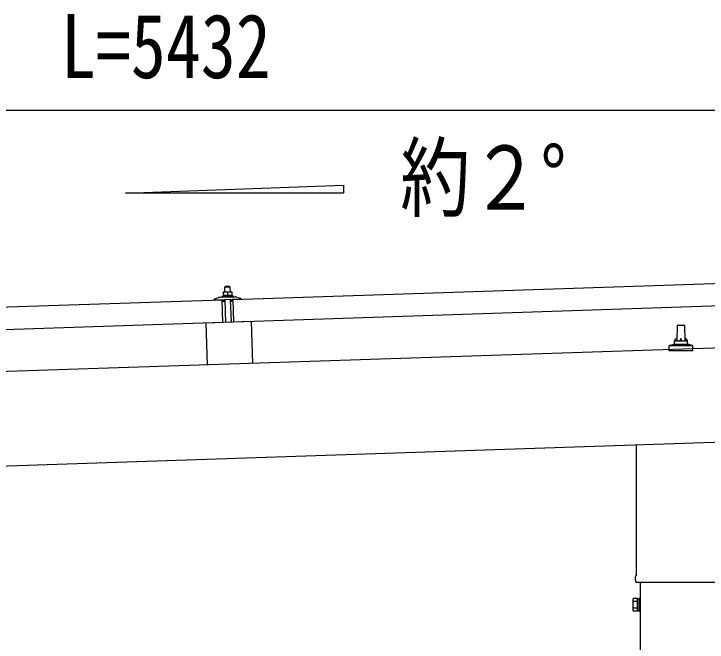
# Model space of a CAD drawing. Units: millimetres, scale not verified. Extents: x -12615 to 12615, y -8910 to 8910.
# Drawn here: x 464 to 1532, y -2683 to -1716 of the extents above; entities that cross this region are included whole.
import ezdxf
from ezdxf.enums import TextEntityAlignment as Align

# ---------------------------------------------------------------- set-up
doc = ezdxf.new("R2010")
doc.units = ezdxf.units.MM
doc.header["$LTSCALE"] = 40
for name, color, linetype in [('0-4_YKK_13', 4, 'Continuous'), ('0-5_YKK_A1', 4, 'Continuous'), ('0-6_YKK_D', 6, 'Continuous')]:
    doc.layers.add(name, color=color, linetype=linetype)
doc.styles.add('ＭＳ ゴシック', font='')
doc.styles.get('ＭＳ ゴシック').set_extended_font_data('MS Gothic')

msp = doc.modelspace()

# ---------------------------------------------------------------- linework, layer by layer
at = {"layer": '0-4_YKK_13'}
for p, q in [((802.12, -2155.75), (1935.49, -2117.97)), ((790, -2144.58), (786.75, -2144.69)), ((786.75, -2144.69), (786.75, -2144.69)), ((786.75, -2144.69), (786.75, -2144.69)), ((786.75, -2144.69), (786.75, -2144.69)), ((786.75, -2144.7), (786.75, -2144.69)), ((786.75, -2144.7), (786.75, -2144.7)), ((786.75, -2144.7), (786.75, -2144.7)), ((786.75, -2144.7), (786.75, -2144.7)), ((786.75, -2144.7), (786.75, -2144.7)), ((786.75, -2144.7), (786.75, -2144.7)), ((786.75, -2144.7), (786.75, -2144.7)), ((786.75, -2144.71), (786.75, -2144.7)), ((786.75, -2144.71), (786.75, -2144.71)), ((786.75, -2144.71), (786.75, -2144.71)), ((786.75, -2144.72), (786.75, -2144.71)), ((786.75, -2144.73), (786.75, -2144.72)), ((786.75, -2144.74), (786.75, -2144.73)), ((786.75, -2144.75), (786.75, -2144.74)), ((786.76, -2144.76), (786.75, -2144.75)), ((786.76, -2144.77), (786.76, -2144.76)), ((786.76, -2144.79), (786.76, -2144.77)), ((786.76, -2144.81), (786.76, -2144.79)), ((786.76, -2144.82), (786.76, -2144.81)), ((786.76, -2144.84), (786.76, -2144.82)), ((786.76, -2144.86), (786.76, -2144.84)), ((786.76, -2144.88), (786.76, -2144.86)), ((786.76, -2144.91), (786.76, -2144.88)), ((786.76, -2144.93), (786.76, -2144.91)), ((786.76, -2144.95), (786.76, -2144.93)), ((786.76, -2144.97), (786.76, -2144.95)), ((786.76, -2145), (786.76, -2144.97)), ((786.76, -2145.02), (786.76, -2145)), ((786.76, -2145.05), (786.76, -2145.02)), ((786.77, -2145.07), (786.76, -2145.05)), ((786.77, -2145.09), (786.77, -2145.07)), ((786.77, -2145.11), (786.77, -2145.09)), ((786.77, -2145.13), (786.77, -2145.11)), ((786.77, -2145.15), (786.77, -2145.13)), ((786.77, -2145.16), (786.77, -2145.15)), ((786.77, -2145.18), (786.77, -2145.16)), ((786.77, -2145.19), (786.77, -2145.18)), ((786.77, -2145.21), (786.77, -2145.19)), ((787.02, -2145.19), (786.77, -2145.27)), ((786.77, -2145.27), (786.77, -2145.21)), ((786.77, -2145.27), (786.94, -2150.27)), ((787.07, -2145.17), (787.02, -2145.19)), ((787.13, -2145.15), (787.07, -2145.17)), ((787.19, -2145.13), (787.13, -2145.15)), ((787.26, -2145.11), (787.19, -2145.13)), ((787.33, -2145.08), (787.26, -2145.11)), ((787.4, -2145.06), (787.33, -2145.08)), ((787.48, -2145.03), (787.4, -2145.06)), ((787.57, -2145), (787.48, -2145.03)), ((787.66, -2144.97), (787.57, -2145)), ((787.76, -2144.94), (787.66, -2144.97)), ((787.85, -2144.91), (787.76, -2144.94)), ((787.95, -2144.87), (787.85, -2144.91)), ((788.06, -2144.85), (787.95, -2144.87)), ((788.16, -2144.82), (788.06, -2144.85)), ((788.26, -2144.79), (788.16, -2144.82)), ((788.36, -2144.77), (788.26, -2144.79)), ((788.47, -2144.75), (788.36, -2144.77)), ((788.58, -2144.73), (788.47, -2144.75)), ((788.68, -2144.71), (788.58, -2144.73)), ((788.79, -2144.69), (788.68, -2144.71)), ((788.9, -2144.67), (788.79, -2144.69)), ((789, -2144.66), (788.9, -2144.67)), ((789.95, -2135.58), (788.98, -2136.61)), ((788.98, -2136.61), (796.98, -2136.34)), ((789.25, -2144.61), (788.98, -2136.61)), ((789.1, -2144.65), (789, -2144.66)), ((789.19, -2144.64), (789.1, -2144.65)), ((789.28, -2144.63), (789.19, -2144.64)), ((789.36, -2144.62), (789.28, -2144.63)), ((789.43, -2144.61), (789.36, -2144.62)), ((789.51, -2144.6), (789.43, -2144.61)), ((789.57, -2144.6), (789.51, -2144.6)), ((789.63, -2144.6), (789.57, -2144.6)), ((789.69, -2144.59), (789.63, -2144.6)), ((789.74, -2144.59), (789.69, -2144.59)), ((789.78, -2144.59), (789.74, -2144.59)), ((789.83, -2144.59), (789.78, -2144.59)), ((789.86, -2144.59), (789.83, -2144.59)), ((789.89, -2144.59), (789.86, -2144.59)), ((789.92, -2144.58), (789.89, -2144.59)), ((789.94, -2144.58), (789.92, -2144.58)), ((789.95, -2144.58), (789.94, -2144.58)), ((795.95, -2135.38), (789.95, -2135.58)), ((789.96, -2144.58), (789.95, -2144.58)), ((790, -2144.58), (789.96, -2144.58)), ((796.5, -2144.36), (790, -2144.58)), ((790.28, -2144.59), (790, -2144.58)), ((790.34, -2144.59), (790.28, -2144.59)), ((790.4, -2144.59), (790.34, -2144.59)), ((790.47, -2144.59), (790.4, -2144.59)), ((790.55, -2144.59), (790.47, -2144.59)), ((790.63, -2144.59), (790.55, -2144.59)), ((790.71, -2144.6), (790.63, -2144.59)), ((790.8, -2144.6), (790.71, -2144.6)), ((790.9, -2144.6), (790.8, -2144.6)), ((791, -2144.6), (790.9, -2144.6)), ((791.11, -2144.6), (791, -2144.6)), ((791.22, -2144.61), (791.11, -2144.6)), ((791.33, -2144.61), (791.22, -2144.61)), ((791.44, -2144.62), (791.33, -2144.61)), ((791.55, -2144.64), (791.44, -2144.62)), ((791.66, -2144.65), (791.55, -2144.64)), ((791.77, -2144.67), (791.66, -2144.65)), ((791.87, -2144.69), (791.77, -2144.67)), ((791.98, -2144.71), (791.87, -2144.69)), ((792.09, -2144.73), (791.98, -2144.71)), ((792.2, -2144.76), (792.09, -2144.73)), ((792.3, -2144.79), (792.2, -2144.76)), ((792.4, -2144.82), (792.3, -2144.79)), ((792.5, -2144.84), (792.4, -2144.82)), ((792.58, -2144.87), (792.5, -2144.84)), ((792.67, -2144.89), (792.58, -2144.87)), ((792.75, -2144.91), (792.67, -2144.89)), ((792.82, -2144.93), (792.75, -2144.91)), ((792.88, -2144.95), (792.82, -2144.93)), ((792.95, -2144.97), (792.88, -2144.95)), ((793, -2144.98), (792.95, -2144.97)), ((793.27, -2145.05), (793, -2144.98)), ((793.52, -2144.97), (793.27, -2145.05)), ((793.27, -2145.05), (793.44, -2150.06)), ((793.57, -2144.95), (793.52, -2144.97)), ((793.62, -2144.93), (793.57, -2144.95)), ((793.69, -2144.91), (793.62, -2144.93)), ((793.75, -2144.89), (793.69, -2144.91)), ((793.82, -2144.87), (793.75, -2144.89)), ((793.9, -2144.84), (793.82, -2144.87)), ((793.98, -2144.81), (793.9, -2144.84)), ((794.07, -2144.78), (793.98, -2144.81)), ((794.16, -2144.75), (794.07, -2144.78)), ((794.25, -2144.72), (794.16, -2144.75)), ((794.35, -2144.69), (794.25, -2144.72)), ((794.45, -2144.66), (794.35, -2144.69)), ((794.55, -2144.63), (794.45, -2144.66)), ((794.65, -2144.6), (794.55, -2144.63)), ((794.76, -2144.58), (794.65, -2144.6)), ((794.86, -2144.55), (794.76, -2144.58)), ((794.97, -2144.53), (794.86, -2144.55)), ((795.07, -2144.51), (794.97, -2144.53)), ((795.18, -2144.49), (795.07, -2144.51)), ((795.29, -2144.47), (795.18, -2144.49)), ((795.4, -2144.46), (795.29, -2144.47)), ((795.5, -2144.44), (795.4, -2144.46)), ((795.6, -2144.43), (795.5, -2144.44)), ((795.69, -2144.42), (795.6, -2144.43)), ((795.77, -2144.41), (795.69, -2144.42)), ((795.85, -2144.4), (795.77, -2144.41)), ((795.93, -2144.39), (795.85, -2144.4)), ((796, -2144.39), (795.93, -2144.39)), ((795.95, -2135.38), (796.98, -2136.34)), ((796.07, -2144.38), (796, -2144.39)), ((796.13, -2144.38), (796.07, -2144.38)), ((796.18, -2144.38), (796.13, -2144.38)), ((796.24, -2144.38), (796.18, -2144.38)), ((796.28, -2144.37), (796.24, -2144.38)), ((796.32, -2144.37), (796.28, -2144.37)), ((796.36, -2144.37), (796.32, -2144.37)), ((796.39, -2144.37), (796.36, -2144.37)), ((796.41, -2144.37), (796.39, -2144.37)), ((796.43, -2144.37), (796.41, -2144.37)), ((796.45, -2144.37), (796.43, -2144.37)), ((796.46, -2144.37), (796.45, -2144.37)), ((796.5, -2144.36), (796.46, -2144.37)), ((799.75, -2144.26), (796.5, -2144.36)), ((796.78, -2144.37), (796.5, -2144.36)), ((796.83, -2144.37), (796.78, -2144.37)), ((796.9, -2144.37), (796.83, -2144.37)), ((796.97, -2144.37), (796.9, -2144.37)), ((797.04, -2144.38), (796.97, -2144.37)), ((796.98, -2136.34), (797.25, -2144.34)), ((797.12, -2144.38), (797.04, -2144.38)), ((797.21, -2144.38), (797.12, -2144.38)), ((797.3, -2144.38), (797.21, -2144.38)), ((797.4, -2144.38), (797.3, -2144.38)), ((797.5, -2144.39), (797.4, -2144.38)), ((797.61, -2144.39), (797.5, -2144.39)), ((797.72, -2144.39), (797.61, -2144.39)), ((797.83, -2144.4), (797.72, -2144.39)), ((797.93, -2144.41), (797.83, -2144.4)), ((798.04, -2144.42), (797.93, -2144.41)), ((798.15, -2144.43), (798.04, -2144.42)), ((798.26, -2144.45), (798.15, -2144.43)), ((798.37, -2144.47), (798.26, -2144.45)), ((798.48, -2144.49), (798.37, -2144.47)), ((798.59, -2144.52), (798.48, -2144.49)), ((798.69, -2144.55), (798.59, -2144.52)), ((798.8, -2144.57), (798.69, -2144.55)), ((798.9, -2144.6), (798.8, -2144.57)), ((798.99, -2144.63), (798.9, -2144.6)), ((799.08, -2144.65), (798.99, -2144.63)), ((799.16, -2144.67), (799.08, -2144.65)), ((799.24, -2144.69), (799.16, -2144.67)), ((799.31, -2144.71), (799.24, -2144.69)), ((799.38, -2144.73), (799.31, -2144.71)), ((799.44, -2144.75), (799.38, -2144.73)), ((799.5, -2144.76), (799.44, -2144.75)), ((799.76, -2144.84), (799.5, -2144.76)), ((799.75, -2144.26), (799.75, -2144.27)), ((799.75, -2144.26), (799.75, -2144.26)), ((799.75, -2144.26), (799.75, -2144.26)), ((799.75, -2144.26), (799.75, -2144.26)), ((799.75, -2144.26), (799.75, -2144.26)), ((799.75, -2144.26), (799.75, -2144.26)), ((799.75, -2144.26), (799.75, -2144.26)), ((799.75, -2144.27), (799.75, -2144.28)), ((799.75, -2144.27), (799.75, -2144.27)), ((799.75, -2144.27), (799.75, -2144.27)), ((799.75, -2144.27), (799.75, -2144.27)), ((799.75, -2144.27), (799.75, -2144.27)), ((799.75, -2144.28), (799.75, -2144.29)), ((799.75, -2144.28), (799.75, -2144.28)), ((799.75, -2144.29), (799.75, -2144.3)), ((799.75, -2144.29), (799.75, -2144.29)), ((799.75, -2144.3), (799.75, -2144.31)), ((799.75, -2144.31), (799.75, -2144.33)), ((799.75, -2144.33), (799.75, -2144.34)), ((799.75, -2144.34), (799.75, -2144.36)), ((799.75, -2144.36), (799.75, -2144.37)), ((799.75, -2144.37), (799.75, -2144.39)), ((799.75, -2144.39), (799.75, -2144.41)), ((799.75, -2144.41), (799.75, -2144.43)), ((799.75, -2144.43), (799.75, -2144.45)), ((799.75, -2144.45), (799.75, -2144.47)), ((799.75, -2144.47), (799.75, -2144.49)), ((799.75, -2144.49), (799.75, -2144.52)), ((799.75, -2144.52), (799.75, -2144.54)), ((799.75, -2144.54), (799.76, -2144.56)), ((799.76, -2144.56), (799.76, -2144.59)), ((799.76, -2144.59), (799.76, -2144.61)), ((799.76, -2144.61), (799.76, -2144.63)), ((799.76, -2144.63), (799.76, -2144.66)), ((799.76, -2144.66), (799.76, -2144.68)), ((799.76, -2144.68), (799.76, -2144.7)), ((799.76, -2144.7), (799.76, -2144.71)), ((799.76, -2144.71), (799.76, -2144.73)), ((799.76, -2144.73), (799.76, -2144.75)), ((799.76, -2144.75), (799.76, -2144.76)), ((799.76, -2144.76), (799.76, -2144.77)), ((799.76, -2144.77), (799.76, -2144.84)), ((799.76, -2144.84), (799.93, -2149.84)), ((-348.24, -2194.1), (785.13, -2156.32)), ((773.13, -2156.15), (773.11, -2155.52)), ((773.44, -2155.03), (779.57, -2152.89)), ((786.21, -2156.21), (773.64, -2156.63)), ((782.53, -2152.33), (804.47, -2151.6)), ((784.95, -2150.75), (801.94, -2150.19)), ((785, -2152.25), (801.99, -2151.69)), ((786.3, -2191.3), (785.13, -2156.32)), ((787.13, -2150.23), (786.94, -2150.27)), ((787.17, -2150.22), (787.13, -2150.23)), ((787.21, -2150.2), (787.17, -2150.22)), ((787.26, -2150.19), (787.21, -2150.2)), ((787.32, -2150.18), (787.26, -2150.19)), ((787.37, -2150.16), (787.32, -2150.18)), ((787.44, -2150.15), (787.37, -2150.16)), ((787.5, -2150.13), (787.44, -2150.15)), ((787.57, -2150.11), (787.5, -2150.13)), ((787.65, -2150.09), (787.57, -2150.11)), ((787.73, -2150.07), (787.65, -2150.09)), ((787.82, -2150.05), (787.73, -2150.07)), ((787.9, -2150.03), (787.82, -2150.05)), ((788, -2150.01), (787.9, -2150.03)), ((788.1, -2149.99), (788, -2150.01)), ((788.2, -2149.97), (788.1, -2149.99)), ((788.31, -2149.95), (788.2, -2149.97)), ((788.42, -2149.93), (788.31, -2149.95)), ((788.54, -2149.91), (788.42, -2149.93)), ((798.83, -2155.79), (788.44, -2156.14)), ((788.66, -2149.89), (788.54, -2149.91)), ((788.79, -2149.87), (788.66, -2149.89)), ((788.92, -2149.85), (788.79, -2149.87)), ((789.05, -2149.83), (788.92, -2149.85)), ((789.18, -2149.82), (789.05, -2149.83)), ((789.31, -2149.8), (789.18, -2149.82)), ((789.44, -2149.79), (789.31, -2149.8)), ((789.57, -2149.78), (789.44, -2149.79)), ((789.71, -2149.77), (789.57, -2149.78)), ((790.8, -2191.08), (789.63, -2156.1)), ((789.84, -2149.76), (789.71, -2149.77)), ((789.97, -2149.75), (789.84, -2149.76)), ((790.11, -2149.75), (789.97, -2149.75)), ((790.24, -2149.74), (790.11, -2149.75)), ((790.38, -2149.74), (790.24, -2149.74)), ((790.51, -2149.74), (790.38, -2149.74)), ((790.65, -2149.74), (790.51, -2149.74)), ((790.78, -2149.74), (790.65, -2149.74)), ((790.92, -2149.74), (790.78, -2149.74)), ((791.05, -2149.75), (790.92, -2149.74)), ((791.19, -2149.75), (791.05, -2149.75)), ((791.32, -2149.76), (791.19, -2149.75)), ((791.46, -2149.77), (791.32, -2149.76)), ((791.59, -2149.78), (791.46, -2149.77)), ((791.71, -2149.79), (791.59, -2149.78)), ((791.84, -2149.8), (791.71, -2149.79)), ((791.95, -2149.81), (791.84, -2149.8)), ((792.07, -2149.83), (791.95, -2149.81)), ((792.17, -2149.84), (792.07, -2149.83)), ((792.28, -2149.85), (792.17, -2149.84)), ((792.38, -2149.87), (792.28, -2149.85)), ((792.47, -2149.88), (792.38, -2149.87)), ((792.56, -2149.9), (792.47, -2149.88)), ((792.65, -2149.91), (792.56, -2149.9)), ((792.73, -2149.93), (792.65, -2149.91)), ((792.8, -2149.94), (792.73, -2149.93)), ((792.88, -2149.96), (792.8, -2149.94)), ((792.94, -2149.97), (792.88, -2149.96)), ((793.01, -2149.98), (792.94, -2149.97)), ((793.07, -2149.99), (793.01, -2149.98)), ((793.12, -2150), (793.07, -2149.99)), ((793.17, -2150.01), (793.12, -2150)), ((793.22, -2150.02), (793.17, -2150.01)), ((793.44, -2150.06), (793.22, -2150.02)), ((793.63, -2150.01), (793.44, -2150.06)), ((793.67, -2150), (793.63, -2150.01)), ((793.71, -2149.99), (793.67, -2150)), ((793.76, -2149.97), (793.71, -2149.99)), ((793.81, -2149.96), (793.76, -2149.97)), ((793.87, -2149.95), (793.81, -2149.96)), ((793.93, -2149.93), (793.87, -2149.95)), ((794, -2149.91), (793.93, -2149.93)), ((794.07, -2149.89), (794, -2149.91)), ((794.15, -2149.88), (794.07, -2149.89)), ((794.23, -2149.85), (794.15, -2149.88)), ((794.31, -2149.83), (794.23, -2149.85)), ((794.4, -2149.81), (794.31, -2149.83)), ((794.5, -2149.79), (794.4, -2149.81)), ((794.59, -2149.77), (794.5, -2149.79)), ((794.7, -2149.75), (794.59, -2149.77)), ((794.81, -2149.73), (794.7, -2149.75)), ((794.92, -2149.71), (794.81, -2149.73)), ((795.04, -2149.69), (794.92, -2149.71)), ((795.16, -2149.67), (795.04, -2149.69)), ((795.28, -2149.65), (795.16, -2149.67)), ((795.41, -2149.63), (795.28, -2149.65)), ((795.54, -2149.62), (795.41, -2149.63)), ((795.67, -2149.6), (795.54, -2149.62)), ((795.81, -2149.59), (795.67, -2149.6)), ((795.94, -2149.57), (795.81, -2149.59)), ((796.07, -2149.56), (795.94, -2149.57)), ((796.2, -2149.55), (796.07, -2149.56)), ((796.34, -2149.54), (796.2, -2149.55)), ((796.47, -2149.54), (796.34, -2149.54)), ((796.61, -2149.53), (796.47, -2149.54)), ((796.74, -2149.53), (796.61, -2149.53)), ((796.88, -2149.52), (796.74, -2149.53)), ((797.01, -2149.52), (796.88, -2149.52)), ((797.15, -2149.52), (797.01, -2149.52)), ((797.28, -2149.52), (797.15, -2149.52)), ((797.42, -2149.53), (797.28, -2149.52)), ((797.55, -2149.53), (797.42, -2149.53)), ((797.68, -2149.54), (797.55, -2149.53)), ((797.63, -2155.83), (798.8, -2190.81)), ((797.82, -2149.54), (797.68, -2149.54)), ((797.95, -2149.55), (797.82, -2149.54)), ((798.08, -2149.56), (797.95, -2149.55)), ((798.21, -2149.57), (798.08, -2149.56)), ((798.33, -2149.58), (798.21, -2149.57)), ((798.45, -2149.6), (798.33, -2149.58)), ((798.56, -2149.61), (798.45, -2149.6)), ((798.67, -2149.62), (798.56, -2149.61)), ((798.77, -2149.64), (798.67, -2149.62)), ((798.87, -2149.65), (798.77, -2149.64)), ((798.97, -2149.67), (798.87, -2149.65)), ((799.06, -2149.68), (798.97, -2149.67)), ((799.14, -2149.7), (799.06, -2149.68)), ((799.22, -2149.71), (799.14, -2149.7)), ((799.22, -2158.48), (799.14, -2156.08)), ((799.3, -2149.73), (799.22, -2149.71)), ((799.37, -2149.74), (799.3, -2149.73)), ((799.44, -2149.75), (799.37, -2149.74)), ((799.5, -2149.76), (799.44, -2149.75)), ((799.56, -2149.77), (799.5, -2149.76)), ((799.62, -2149.78), (799.56, -2149.77)), ((799.67, -2149.79), (799.62, -2149.78)), ((799.71, -2149.8), (799.67, -2149.79)), ((799.93, -2149.84), (799.71, -2149.8)), ((799.92, -2149.42), (801.94, -2150.19)), ((800.57, -2156.15), (800.28, -2158.33)), ((813.62, -2155.3), (801.05, -2155.72)), ((801.94, -2150.19), (801.99, -2151.69)), ((807.46, -2151.96), (813.72, -2153.69)), ((814.08, -2154.15), (814.1, -2154.78)), ((787.15, -2158.77), (786.72, -2156.61)), ((787.94, -2159.16), (787.66, -2159.17)), ((788.15, -2156.45), (788.23, -2158.85)), ((799.81, -2158.76), (799.53, -2158.77)), ((829.78, -2189.78), (759.82, -2192.11)), ((759.82, -2192.11), (761.96, -2256.48)), ((829.78, -2189.78), (831.92, -2254.14)), ((1485.49, -2219.59), (1486.22, -2196.06)), ((1487.22, -2195.09), (1495.76, -2195.09)), ((1496.76, -2196.06), (1497.49, -2219.59)), ((1481.49, -2223.8), (1481.49, -2219.59)), ((1482.49, -2219.59), (1500.49, -2219.59)), ((1501.49, -2223.8), (1501.49, -2219.59)), ((1473.24, -2235.09), (1473.24, -2227.37)), ((1473.62, -2226.59), (1509.36, -2226.59)), ((1474, -2226.4), (1480.73, -2224.77)), ((1481.11, -2224.59), (1501.87, -2224.59)), ((1508.98, -2226.4), (1502.25, -2224.77)), ((1509.74, -2235.09), (1509.74, -2227.37)), ((1509.74, -2235.09), (1473.24, -2235.09)), ((1423.19, -2579.08), (1423.19, -2379.57)), ((1421.49, -2587.85), (1421.49, -2582.35)), ((1559.43, -2591.35), (1423.55, -2591.35)), ((1417.49, -2617.35), (1418.25, -2616.03)), ((1417.49, -2617.35), (1417.49, -2634.35)), ((1424.49, -2620.94), (1418.25, -2620.94)), ((1417.49, -2634.35), (1418.25, -2635.66)), ((1424.49, -2630.76), (1418.25, -2630.76)), ((1424.49, -2635.66), (1418.25, -2635.66)), ((1426.99, -2635.05), (1424.49, -2635.05))]:
    msp.add_line(p, q, dxfattribs=at)
for points in [[(785, -2152.25), (784.95, -2150.75), (786.93, -2149.86)], [(1936.66, -2152.95), (803.29, -2190.73), (802.12, -2155.75)], [(786.3, -2191.3), (-347.07, -2229.08), (-348.24, -2194.1)], [(1424.49, -2635.66), (1424.49, -2616.03), (1418.25, -2616.03)], [(1424.49, -2635.05), (1424.49, -2616.65), (1426.99, -2616.65)]]:
    msp.add_lwpolyline(points, dxfattribs=at)
msp.add_lwpolyline([(1426.99, -2636.35), (1426.99, -2615.35), (1428.99, -2615.35), (1428.99, -2636.35)], close=True, dxfattribs=at)
for centre, radius, start, end in [((773.61, -2155.5), 0.5, 109.26318, 181.90915), ((773.63, -2156.13), 0.5, 181.90915, 271.90915), ((782.86, -2162.33), 10, 91.90915, 109.26318), ((786.23, -2156.71), 0.5, 11.37147, 91.90915), ((788.45, -2156.44), 0.3, 91.90915, 181.90915), ((798.84, -2156.09), 0.3, 1.90915, 91.90915), ((801.07, -2156.22), 0.5, 91.90915, 172.44683), ((804.8, -2161.6), 10, 74.55513, 91.90915), ((813.6, -2154.8), 0.5, 271.90915, 1.90915), ((813.58, -2154.17), 0.5, 1.90915, 74.55513), ((787.64, -2158.67), 0.5, 191.37147, 271.90915), ((787.93, -2158.86), 0.3, 271.90915, 1.90915), ((799.52, -2158.47), 0.3, 181.90915, 271.90915), ((799.79, -2158.26), 0.5, 271.90915, 352.44683), ((1487.22, -2196.09), 1, 90, 178.60509), ((1495.76, -2196.09), 1, 1.39491, 90), ((1485.58, -2220.22), 4.13, 90, 171.17633), ((1482.49, -2220.59), 1, 90, 180), ((1494.82, -2219.59), 4.83, 133.60282, 180), ((1488.16, -2219.59), 4.83, 0, 46.39718), ((1497.4, -2220.22), 4.13, 8.82367, 90), ((1500.49, -2220.59), 1, 0, 90), ((1474.24, -2227.37), 1, 103.62699, 180), ((1480.49, -2223.8), 1, 283.62699, 0), ((1502.49, -2223.8), 1, 180, 256.37301), ((1508.74, -2227.37), 1, 0, 76.37301), ((1425.49, -2582.35), 4, 125.09963, 180), ((1425.49, -2587.85), 4, 180, 194.47751), ((1425.49, -2587.85), 4, 194.47751, 241.04498), ((1421.83, -2618.49), 4.34, 145.61575, 214.38425), ((1433.73, -2625.85), 16.24, 162.41205, 197.58795), ((1421.83, -2633.21), 4.34, 145.61575, 214.38425)]:
    msp.add_arc(centre, radius, start, end, dxfattribs=at)
at = {"layer": '0-5_YKK_A1'}
for p, q in [((636.18, -1992), (972.18, -1979.58)), ((972.18, -1979.58), (972.18, -1992)), ((972.18, -1992), (636.18, -1992)), ((3482.36, -2165.88), (-1909.7, -2345.58)), ((-1904.87, -2490.5), (3487.19, -2310.77)), ((1428.99, -2591.35), (1428.99, -5482.18))]:
    msp.add_line(p, q, dxfattribs=at)
at = {"layer": '0-6_YKK_D'}
msp.add_line((3354.67, -1864.74), (-1777.11, -1864.74), dxfattribs=at)

# ---------------------------------------------------------------- texts
at = {"layer": '0-5_YKK_A1', "style": 'ＭＳ ゴシック', "width": 0.8}
msp.add_text('約２°', height=98.97, dxfattribs=at).set_placement((1059.36, -2047.39), align=Align.BOTTOM_LEFT)
at = {"layer": '0-6_YKK_D', "style": 'ＭＳ ゴシック', "width": 0.8}
msp.add_text('L=5432', height=98.97, dxfattribs=at).set_placement((536.78, -1844.74), align=Align.BOTTOM_LEFT)

doc.saveas('drawing.dxf')
